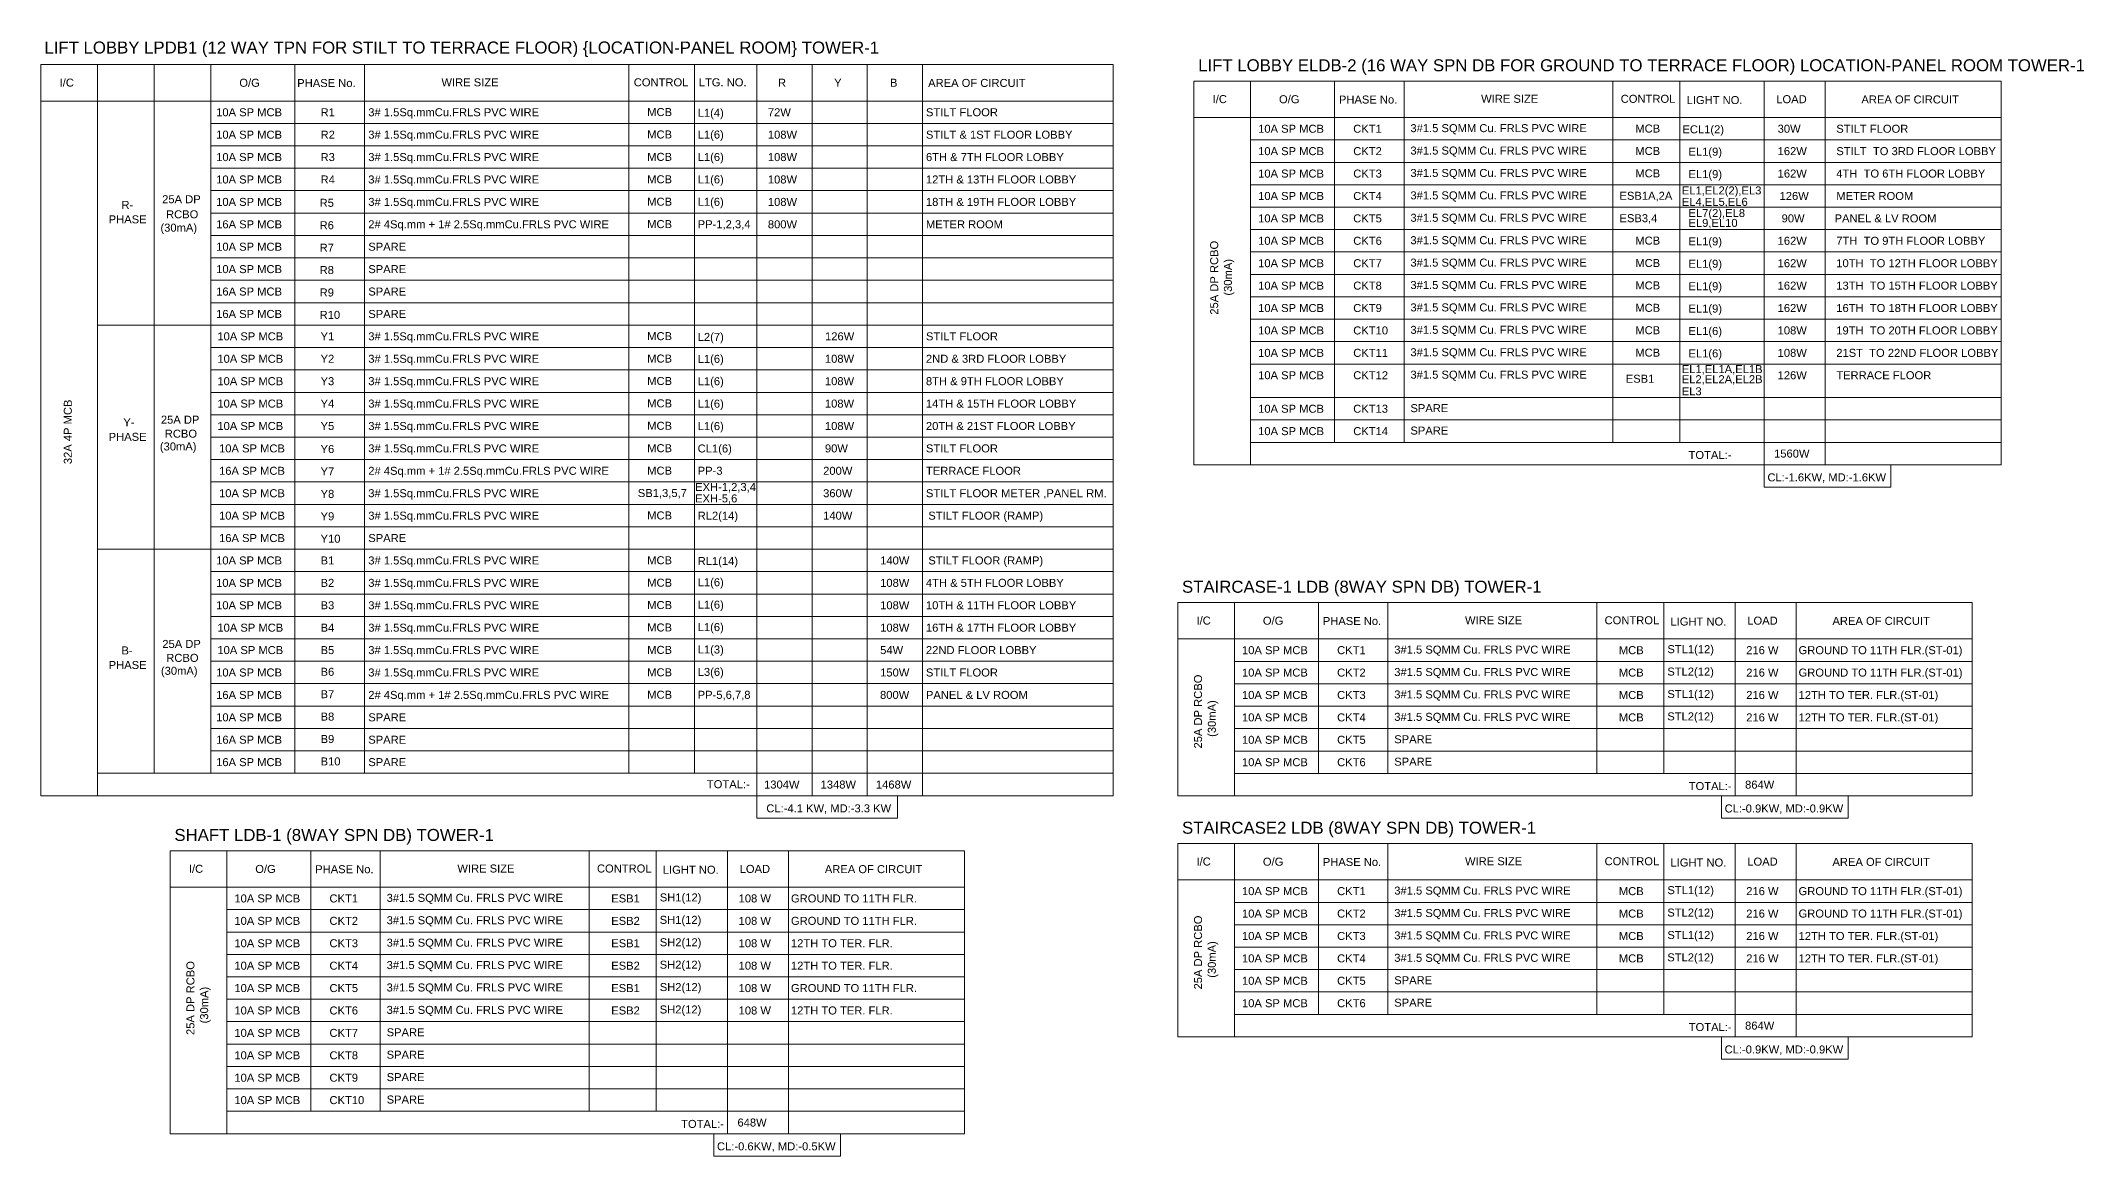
# Model space of a CAD drawing. Header units: millimetres. Extents: x -33759 to 17314, y -21328 to 43244.
# Drawn here: x -33759 to 17314, y 15375 to 43244 of the extents above; entities that cross this region are included whole.
import ezdxf

# ---------------------------------------------------------------- set-up
doc = ezdxf.new("R2010")
doc.units = ezdxf.units.MM
doc.header["$MEASUREMENT"] = 0
doc.layers.add('MEP DB DETAILS', color=7, linetype='Continuous', lineweight=0)
doc.styles.add('MEP', font='arial.ttf', dxfattribs={"width": 0.8})

msp = doc.modelspace()

# ---------------------------------------------------------------- linework, layer by layer
at = {"layer": 'MEP DB DETAILS'}
for p, q in [((-33759, 42650), (-6957, 42650)), ((-33759, 24381), (-33759, 42650)), ((-32342, 24381), (-32342, 42650)), ((-30926, 42650), (-30926, 24941)), ((-29509, 24941), (-29509, 42650)), ((-27411, 24941), (-27411, 42650)), ((-25672, 24941), (-25672, 42650)), ((-19065, 24941), (-19065, 42650)), ((-17424, 24941), (-17424, 42650)), ((-15864, 24381), (-15864, 42650)), ((-14483, 24381), (-14483, 42650)), ((-13102, 24381), (-13102, 42650)), ((-11721, 24381), (-11721, 42650)), ((-6957, 24381), (-6957, 42650)), ((-4938, 32651), (-4938, 42238)), ((-4938, 42238), (15240, 42238)), ((-3522, 32651), (-3522, 42238)), ((-1424, 33211), (-1424, 42238)), ((315, 33211), (315, 42238)), ((5534, 33211), (5534, 42238)), ((7212, 33211), (7212, 42238)), ((9317, 32651), (9317, 42238)), ((10838, 32651), (10838, 42238)), ((15240, 32651), (15240, 42238)), ((-33759, 41741), (-6957, 41741)), ((-29509, 41181), (-6957, 41181)), ((-4938, 41328), (15240, 41328)), ((-29509, 40621), (-6957, 40621)), ((-3522, 40768), (15240, 40768)), ((-29509, 40061), (-6957, 40061)), ((-3522, 40208), (15240, 40208)), ((-29509, 39501), (-6957, 39501)), ((-3522, 39648), (15240, 39648)), ((-29509, 38941), (-6957, 38941)), ((-3522, 39088), (15240, 39088)), ((-29509, 38381), (-6957, 38381)), ((-3522, 38528), (15240, 38528)), ((-29509, 37821), (-6957, 37821)), ((-3522, 37968), (15240, 37968)), ((-3522, 37968), (15240, 37968)), ((-3522, 37968), (15240, 37968)), ((-3522, 37408), (15240, 37408)), ((-29509, 37261), (-6957, 37261)), ((-3522, 36848), (15240, 36848)), ((-29509, 36701), (-6957, 36701)), ((-3522, 36288), (15240, 36288)), ((-32342, 36141), (-6957, 36141)), ((-29509, 35581), (-6957, 35581)), ((-3522, 35728), (15240, 35728)), ((-29509, 35021), (-6957, 35021)), ((-3522, 35168), (15240, 35168)), ((-29509, 34461), (-6957, 34461)), ((-3522, 34331), (15240, 34331)), ((-29509, 33901), (-6957, 33901)), ((-3522, 33771), (15240, 33771)), ((-29509, 33341), (-6957, 33341)), ((-3522, 33211), (15240, 33211)), ((-29509, 32781), (-6957, 32781)), ((-29509, 32221), (-6957, 32221)), ((-4938, 32651), (15240, 32651)), ((9317, 32091), (12484, 32091)), ((-29509, 31661), (-6957, 31661)), ((-29509, 31101), (-6957, 31101)), ((-32342, 30541), (-6957, 30541)), ((-29509, 29981), (-6957, 29981)), ((-29509, 29421), (-6957, 29421)), ((-5342, 24378), (-5342, 29207)), ((-5342, 29207), (14516, 29207)), ((-3925, 24378), (-3925, 29207)), ((-1827, 24938), (-1827, 29207)), ((-88, 24938), (-88, 29207)), ((5130, 24938), (5130, 29207)), ((6808, 24938), (6808, 29207)), ((8593, 24378), (8593, 29207)), ((10114, 24378), (10114, 29207)), ((14516, 24378), (14516, 29207)), ((-29509, 28861), (-6957, 28861)), ((-29509, 28301), (-6957, 28301)), ((-5342, 28298), (14516, 28298)), ((-29509, 27741), (-6957, 27741)), ((-3925, 27738), (14516, 27738)), ((-29509, 27181), (-6957, 27181)), ((-3925, 27178), (14516, 27178)), ((-29509, 26621), (-6957, 26621)), ((-3925, 26618), (14516, 26618)), ((-29509, 26061), (-6957, 26061)), ((-3925, 26058), (14516, 26058)), ((-29509, 25501), (-6957, 25501)), ((-3925, 25498), (14516, 25498)), ((-32342, 24941), (-6957, 24941)), ((-29509, 24941), (-6957, 24941)), ((-3925, 24938), (14516, 24938)), ((-3925, 24938), (14516, 24938)), ((-3925, 24938), (14516, 24938)), ((-33759, 24381), (-6957, 24381)), ((-5342, 24378), (14516, 24378)), ((-3925, 24378), (14516, 24378)), ((-3925, 24378), (14516, 24378)), ((-15864, 23821), (-12346, 23821)), ((8247, 23818), (11414, 23818)), ((-30528, 15935), (-30528, 23004)), ((-30528, 23004), (-10670, 23004)), ((-29111, 15935), (-29111, 23004)), ((-27013, 16495), (-27013, 23004)), ((-25274, 16495), (-25274, 23004)), ((-20056, 16495), (-20056, 23004)), ((-18378, 16495), (-18378, 23004)), ((-16594, 15935), (-16594, 23004)), ((-15072, 15935), (-15072, 23004)), ((-10670, 15935), (-10670, 23004)), ((-5342, 18356), (-5342, 23185)), ((-5342, 23185), (14516, 23185)), ((-3925, 18356), (-3925, 23185)), ((-1827, 18916), (-1827, 23185)), ((-88, 18916), (-88, 23185)), ((5130, 18916), (5130, 23185)), ((6808, 18916), (6808, 23185)), ((8593, 18356), (8593, 23185)), ((10114, 18356), (10114, 23185)), ((14516, 18356), (14516, 23185)), ((-30528, 22095), (-10670, 22095)), ((-5342, 22276), (14516, 22276)), ((-29111, 21535), (-10670, 21535)), ((-3925, 21716), (14516, 21716)), ((-29111, 20975), (-10670, 20975)), ((-3925, 21156), (14516, 21156)), ((-3925, 20596), (14516, 20596)), ((-29111, 20415), (-10670, 20415)), ((-3925, 20036), (14516, 20036)), ((-29111, 19855), (-10670, 19855)), ((-3925, 19476), (14516, 19476)), ((-29111, 19295), (-10670, 19295)), ((-3925, 18916), (14516, 18916)), ((-3925, 18916), (14516, 18916)), ((-3925, 18916), (14516, 18916)), ((-29111, 18735), (-10670, 18735)), ((-29111, 18175), (-10670, 18175)), ((-5342, 18356), (14516, 18356)), ((-3925, 18356), (14516, 18356)), ((-3925, 18356), (14516, 18356)), ((-29111, 17615), (-10670, 17615)), ((8247, 17796), (11414, 17796)), ((-29111, 17055), (-10670, 17055)), ((-29111, 16495), (-10670, 16495)), ((-29111, 16495), (-10670, 16495)), ((-29111, 16495), (-10670, 16495)), ((-30528, 15935), (-10670, 15935)), ((-29111, 15935), (-10670, 15935)), ((-29111, 15935), (-10670, 15935)), ((-16939, 15375), (-13772, 15375))]:
    msp.add_line(p, q, dxfattribs=at)
for points in [[(9317, 32091), (9317, 32651)], [(12484, 32091), (12484, 32651)], [(-15864, 23821), (-15864, 24381)], [(-12346, 23821), (-12346, 24381)], [(8247, 23818), (8247, 24378)], [(11414, 23818), (11414, 24378)], [(8247, 17796), (8247, 18356)], [(11414, 17796), (11414, 18356)], [(-16939, 15375), (-16939, 15935)], [(-13772, 15375), (-13772, 15935)]]:
    msp.add_lwpolyline(points, dxfattribs=at)

# ---------------------------------------------------------------- texts
at = {"layer": 'MEP DB DETAILS', "color": 7, "style": 'MEP'}
msp.add_text('LIFT LOBBY LPDB1 (12 WAY TPN FOR STILT TO TERRACE FLOOR) {LOCATION-PANEL ROOM} TOWER-1', height=300, dxfattribs=at).set_placement((-33670, 42928))
at = {"layer": 'MEP DB DETAILS', "style": 'MEP'}
for s, height, p in [('LIFT LOBBY ELDB-2 (16 WAY SPN DB FOR GROUND TO TERRACE FLOOR) LOCATION-PANEL ROOM TOWER-1', 300, (-4831, 42484)), ('I/C', 200, (-33290, 42101)), ('O/G', 200, (-28798, 42097)), ('PHASE No.', 200, (-27351, 42090)), ('WIRE SIZE', 200, (-23746, 42108)), ('CONTROL', 200, (-18939, 42108)), ('LTG. NO.', 200, (-17315, 42108)), ('R', 200, (-15334, 42098)), ('Y', 200, (-13930, 42098)), ('B', 200, (-12535, 42098)), ('AREA OF CIRCUIT', 200, (-11581, 42093)), ('I/C', 200, (-4469, 41689)), ('O/G', 200, (-2810, 41685)), ('PHASE No.', 200, (-1313, 41678)), ('WIRE SIZE', 200, (2242, 41696)), ('CONTROL', 200, (5731, 41696)), ('LOAD', 200, (9619, 41686)), ('AREA OF CIRCUIT', 200, (11747, 41680)), ('LIGHT NO.', 200, (7378, 41665)), ('TOTAL:-', 200, (7427, 32796)), ('CL:-1.6KW, MD:-1.6KW ', 200, (9398, 32236)), ('STAIRCASE-1 LDB (8WAY SPN DB) TOWER-1 ', 300, (-5235, 29453)), ('I/C', 200, (-4873, 28658)), ('O/G', 200, (-3214, 28654)), ('PHASE No.', 200, (-1716, 28647)), ('WIRE SIZE', 200, (1839, 28665)), ('CONTROL', 200, (5327, 28665)), ('LIGHT NO.', 200, (6974, 28634)), ('LOAD', 200, (8894, 28656)), ('AREA OF CIRCUIT', 200, (11023, 28650)), ('TOTAL:-', 200, (-17111, 24569)), ('TOTAL:-', 200, (7431, 24522)), ('CL:-4.1 KW, MD:-3.3 KW ', 200, (-15626, 23965)), ('CL:-0.9KW, MD:-0.9KW ', 200, (8327, 23962)), ('SHAFT LDB-1 (8WAY SPN DB) TOWER-1 ', 300, (-30421, 23250)), ('STAIRCASE2 LDB (8WAY SPN DB) TOWER-1 ', 300, (-5235, 23431)), ('I/C', 200, (-30059, 22455)), ('O/G', 200, (-28400, 22451)), ('PHASE No.', 200, (-26902, 22444)), ('WIRE SIZE', 200, (-23348, 22462)), ('CONTROL', 200, (-19859, 22462)), ('LIGHT NO.', 200, (-18212, 22431)), ('LOAD', 200, (-16292, 22452)), ('AREA OF CIRCUIT', 200, (-14163, 22446)), ('I/C', 200, (-4873, 22636)), ('O/G', 200, (-3214, 22632)), ('PHASE No.', 200, (-1716, 22625)), ('WIRE SIZE', 200, (1839, 22643)), ('CONTROL', 200, (5327, 22643)), ('LIGHT NO.', 200, (6974, 22612)), ('LOAD', 200, (8894, 22634)), ('AREA OF CIRCUIT', 200, (11023, 22628)), ('TOTAL:-', 200, (7431, 18500)), ('CL:-0.9KW, MD:-0.9KW ', 200, (8327, 17940)), ('TOTAL:-', 200, (-17755, 16079)), ('CL:-0.6KW, MD:-0.5KW ', 200, (-16859, 15519))]:
    msp.add_text(s, height=height, dxfattribs=at).set_placement(p)
at = {"layer": 'MEP DB DETAILS', "color": 1, "style": 'MEP'}
for s, p in [('10A SP MCB', (-29377, 41360)), ('R1', (-26767, 41360)), ('3# 1.5Sq.mmCu.FRLS PVC WIRE ', (-25575, 41360)), ('MCB', (-18603, 41365)), ('L1(4)', (-17341, 41346)), ('72W', (-15587, 41360)), ('STILT FLOOR', (-11636, 41360)), ('10A SP MCB', (-29377, 40800)), ('R2', (-26767, 40800)), ('3# 1.5Sq.mmCu.FRLS PVC WIRE ', (-25575, 40800)), ('MCB', (-18603, 40805)), ('L1(6)', (-17341, 40802)), ('108W', (-15587, 40800)), ('STILT & 1ST FLOOR LOBBY', (-11636, 40800)), ('10A SP MCB', (-3332, 40948)), ('CKT1', (-955, 40948)), ('3#1.5 SQMM Cu. FRLS PVC WIRE', (474, 40963)), ('MCB', (6096, 40953)), ('ECL1(2)', (7273, 40934)), ('30W', (9653, 40948)), ('STILT FLOOR', (11119, 40948)), ('10A SP MCB', (-29377, 40240)), ('R3', (-26767, 40240)), ('3# 1.5Sq.mmCu.FRLS PVC WIRE ', (-25575, 40240)), ('MCB', (-18603, 40245)), ('L1(6)', (-17341, 40242)), ('108W', (-15587, 40240)), ('6TH & 7TH FLOOR LOBBY', (-11636, 40240)), ('10A SP MCB', (-3332, 40388)), ('CKT2', (-955, 40388)), ('3#1.5 SQMM Cu. FRLS PVC WIRE', (474, 40403)), ('MCB', (6096, 40393)), ('EL1(9)', (7425, 40374)), ('162W', (9653, 40388)), ('STILT  TO 3RD FLOOR LOBBY', (11119, 40388)), ('10A SP MCB', (-29377, 39680)), ('R4', (-26767, 39680)), ('3# 1.5Sq.mmCu.FRLS PVC WIRE ', (-25575, 39680)), ('MCB', (-18603, 39685)), ('L1(6)', (-17341, 39682)), ('108W', (-15587, 39680)), ('12TH & 13TH FLOOR LOBBY', (-11636, 39680)), ('10A SP MCB', (-3332, 39828)), ('CKT3', (-955, 39828)), ('3#1.5 SQMM Cu. FRLS PVC WIRE', (474, 39843)), ('MCB', (6096, 39833)), ('EL1(9)', (7425, 39814)), ('162W', (9653, 39828)), ('4TH  TO 6TH FLOOR LOBBY', (11119, 39828)), ('25A DP', (-30727, 39187)), ('MCB', (-18603, 39125)), ('L1(6)', (-17341, 39122)), ('10A SP MCB', (-3332, 39268)), ('CKT4', (-955, 39268)), ('3#1.5 SQMM Cu. FRLS PVC WIRE', (474, 39283)), ('ESB1A,2A', (5700, 39273)), ('EL1,EL2(2),EL3 ', (7259, 39407)), ('126W', (9701, 39268)), ('METER ROOM', (11119, 39268)), ('PHASE', (-32064, 38684)), ('R-', (-31745, 39046)), ('RCBO', (-30630, 38810)), ('10A SP MCB', (-29377, 39120)), ('R5', (-26791, 39097)), ('3# 1.5Sq.mmCu.FRLS PVC WIRE ', (-25575, 39120)), ('108W', (-15587, 39120)), ('18TH & 19TH FLOOR LOBBY', (-11636, 39120)), ('10A SP MCB', (-3332, 38708)), ('CKT5', (-955, 38708)), ('3#1.5 SQMM Cu. FRLS PVC WIRE', (474, 38723)), ('ESB3,4', (5700, 38713)), ('EL4,EL5,EL6', (7259, 39121)), ('EL7(2),EL8 ', (7425, 38842)), ('90W', (9752, 38708)), ('PANEL & LV ROOM', (11077, 38708)), ('(30mA)', (-30770, 38476)), ('16A SP MCB', (-29377, 38560)), ('R6', (-26791, 38537)), ('2# 4Sq.mm + 1# 2.5Sq.mmCu.FRLS PVC WIRE ', (-25575, 38560)), ('MCB', (-18603, 38565)), ('PP-1,2,3,4', (-17341, 38562)), ('800W', (-15587, 38560)), ('METER ROOM', (-11636, 38560)), ('10A SP MCB', (-3332, 38148)), ('CKT6', (-955, 38148)), ('3#1.5 SQMM Cu. FRLS PVC WIRE', (474, 38163)), ('MCB', (6096, 38153)), ('EL9,EL10', (7425, 38595)), ('EL1(9)', (7425, 38134)), ('162W', (9653, 38148)), ('7TH  TO 9TH FLOOR LOBBY', (11119, 38148)), ('10A SP MCB', (-29377, 38000)), ('R7', (-26791, 37977)), ('SPARE', (-25575, 38000)), ('3#1.5 SQMM Cu. FRLS PVC WIRE', (474, 37603)), ('MCB', (6096, 37593)), ('10A SP MCB', (-29377, 37440)), ('R8', (-26791, 37417)), ('SPARE', (-25575, 37440)), ('10A SP MCB', (-3332, 37588)), ('CKT7', (-955, 37588)), ('EL1(9)', (7425, 37574)), ('162W', (9653, 37588)), ('10TH  TO 12TH FLOOR LOBBY', (11119, 37588)), ('16A SP MCB', (-29377, 36880)), ('R9', (-26791, 36857)), ('SPARE', (-25575, 36880)), ('10A SP MCB', (-3332, 37028)), ('CKT8', (-955, 37028)), ('3#1.5 SQMM Cu. FRLS PVC WIRE', (474, 37043)), ('MCB', (6096, 37033)), ('EL1(9)', (7425, 37014)), ('162W', (9653, 37028)), ('13TH  TO 15TH FLOOR LOBBY', (11119, 37028)), ('16A SP MCB', (-29377, 36320)), ('R10', (-26791, 36297)), ('SPARE', (-25575, 36320)), ('10A SP MCB', (-3332, 36468)), ('CKT9', (-955, 36468)), ('3#1.5 SQMM Cu. FRLS PVC WIRE', (474, 36483)), ('MCB', (6096, 36473)), ('EL1(9)', (7425, 36454)), ('162W', (9653, 36468)), ('16TH  TO 18TH FLOOR LOBBY', (11119, 36468)), ('10A SP MCB', (-3332, 35908)), ('CKT10', (-955, 35908)), ('3#1.5 SQMM Cu. FRLS PVC WIRE', (474, 35923)), ('MCB', (6096, 35913)), ('EL1(6)', (7425, 35894)), ('108W', (9653, 35908)), ('19TH  TO 20TH FLOOR LOBBY', (11119, 35908)), ('10A SP MCB', (-3332, 35348)), ('CKT11', (-955, 35348)), ('3#1.5 SQMM Cu. FRLS PVC WIRE', (474, 35363)), ('MCB', (6096, 35353)), ('EL1(6)', (7425, 35334)), ('108W', (9653, 35348)), ('21ST  TO 22ND FLOOR LOBBY', (11119, 35348)), ('10A SP MCB', (-3332, 34788)), ('CKT12', (-955, 34788)), ('3#1.5 SQMM Cu. FRLS PVC WIRE', (474, 34803)), ('ESB1', (5857, 34701)), ('EL1,EL1A,EL1B', (7257, 34941)), ('EL2,EL2A,EL2B', (7257, 34689)), ('126W', (9653, 34788)), ('TERRACE FLOOR', (11119, 34788)), ('EL3', (7257, 34387)), ('10A SP MCB', (-3332, 33951)), ('CKT13', (-955, 33951)), ('SPARE', (474, 33966)), ('10A SP MCB', (-3332, 33391)), ('CKT14', (-955, 33391)), ('SPARE', (474, 33406)), ('1560W', (9564, 32831)), ('10A SP MCB', (-3736, 27918)), ('CKT1', (-1358, 27918)), ('3#1.5 SQMM Cu. FRLS PVC WIRE', (70, 27932)), ('MCB', (5684, 27918)), ('STL1(12)', (6897, 27943)), ('216 W', (8868, 27918)), ('GROUND TO 11TH FLR.(ST-01)', (10176, 27918)), ('STL2(12)', (6895, 27383)), ('10A SP MCB', (-3736, 27358)), ('CKT2', (-1358, 27358)), ('3#1.5 SQMM Cu. FRLS PVC WIRE', (70, 27372)), ('MCB', (5684, 27358)), ('216 W', (8868, 27358)), ('GROUND TO 11TH FLR.(ST-01)', (10176, 27358)), ('10A SP MCB', (-3736, 26798)), ('CKT3', (-1358, 26798)), ('3#1.5 SQMM Cu. FRLS PVC WIRE', (70, 26812)), ('MCB', (5684, 26798)), ('STL1(12)', (6897, 26823)), ('216 W', (8868, 26798)), ('12TH TO TER. FLR.(ST-01)', (10176, 26798)), ('10A SP MCB', (-3736, 26238)), ('CKT4', (-1358, 26238)), ('3#1.5 SQMM Cu. FRLS PVC WIRE', (70, 26252)), ('MCB', (5684, 26238)), ('STL2(12)', (6895, 26263)), ('216 W', (8868, 26238)), ('12TH TO TER. FLR.(ST-01)', (10176, 26238)), ('10A SP MCB', (-3736, 25678)), ('CKT5', (-1358, 25678)), ('SPARE', (70, 25692)), ('10A SP MCB', (-3736, 25118)), ('CKT6', (-1358, 25118)), ('SPARE', (70, 25132)), ('1304W', (-15682, 24560)), ('864W', (8839, 24558)), ('10A SP MCB', (-3736, 21896)), ('CKT1', (-1358, 21896)), ('3#1.5 SQMM Cu. FRLS PVC WIRE', (70, 21910)), ('MCB', (5684, 21896)), ('STL1(12)', (6897, 21921)), ('216 W', (8868, 21896)), ('GROUND TO 11TH FLR.(ST-01)', (10176, 21896)), ('10A SP MCB', (-28922, 21714)), ('CKT1', (-26545, 21714)), ('3#1.5 SQMM Cu. FRLS PVC WIRE', (-25116, 21729)), ('ESB1', (-19502, 21714)), ('SH1(12)', (-18289, 21739)), ('108 W', (-16318, 21714)), ('GROUND TO 11TH FLR.', (-15010, 21714)), ('10A SP MCB', (-3736, 21336)), ('CKT2', (-1358, 21336)), ('3#1.5 SQMM Cu. FRLS PVC WIRE', (70, 21350)), ('MCB', (5684, 21336)), ('STL2(12)', (6895, 21361)), ('216 W', (8868, 21336)), ('GROUND TO 11TH FLR.(ST-01)', (10176, 21336)), ('10A SP MCB', (-28922, 21154)), ('CKT2', (-26545, 21154)), ('3#1.5 SQMM Cu. FRLS PVC WIRE', (-25116, 21169)), ('ESB2', (-19502, 21154)), ('SH1(12)', (-18291, 21179)), ('108 W', (-16318, 21154)), ('GROUND TO 11TH FLR.', (-15010, 21154)), ('10A SP MCB', (-3736, 20776)), ('CKT3', (-1358, 20776)), ('3#1.5 SQMM Cu. FRLS PVC WIRE', (70, 20790)), ('MCB', (5684, 20776)), ('STL1(12)', (6897, 20801)), ('216 W', (8868, 20776)), ('12TH TO TER. FLR.(ST-01)', (10176, 20776)), ('10A SP MCB', (-28922, 20594)), ('CKT3', (-26545, 20594)), ('3#1.5 SQMM Cu. FRLS PVC WIRE', (-25116, 20609)), ('ESB1', (-19502, 20594)), ('SH2(12)', (-18289, 20619)), ('108 W', (-16318, 20594)), ('12TH TO TER. FLR.', (-15010, 20594)), ('3#1.5 SQMM Cu. FRLS PVC WIRE', (70, 20230)), ('STL2(12)', (6895, 20241)), ('10A SP MCB', (-28922, 20034)), ('CKT4', (-26545, 20034)), ('3#1.5 SQMM Cu. FRLS PVC WIRE', (-25116, 20049)), ('ESB2', (-19502, 20034)), ('SH2(12)', (-18291, 20059)), ('108 W', (-16318, 20034)), ('12TH TO TER. FLR.', (-15010, 20034)), ('10A SP MCB', (-3736, 20216)), ('CKT4', (-1358, 20216)), ('MCB', (5684, 20216)), ('216 W', (8868, 20216)), ('12TH TO TER. FLR.(ST-01)', (10176, 20216)), ('10A SP MCB', (-28922, 19474)), ('CKT5', (-26545, 19474)), ('3#1.5 SQMM Cu. FRLS PVC WIRE', (-25116, 19489)), ('ESB1', (-19502, 19474)), ('SH2(12)', (-18289, 19499)), ('108 W', (-16318, 19474)), ('GROUND TO 11TH FLR.', (-15010, 19474)), ('10A SP MCB', (-3736, 19656)), ('CKT5', (-1358, 19656)), ('SPARE', (70, 19670)), ('10A SP MCB', (-28922, 18914)), ('CKT6', (-26545, 18914)), ('3#1.5 SQMM Cu. FRLS PVC WIRE', (-25116, 18929)), ('ESB2', (-19502, 18914)), ('SH2(12)', (-18291, 18939)), ('108 W', (-16318, 18914)), ('12TH TO TER. FLR.', (-15010, 18914)), ('10A SP MCB', (-3736, 19096)), ('CKT6', (-1358, 19096)), ('SPARE', (70, 19110)), ('10A SP MCB', (-28922, 18354)), ('CKT7', (-26545, 18354)), ('SPARE', (-25116, 18369)), ('864W', (8839, 18536)), ('10A SP MCB', (-28922, 17794)), ('CKT8', (-26545, 17794)), ('SPARE', (-25116, 17809)), ('10A SP MCB', (-28922, 17234)), ('CKT9', (-26545, 17234)), ('SPARE', (-25116, 17249)), ('10A SP MCB', (-28922, 16674)), ('CKT10', (-26545, 16674)), ('SPARE', (-25116, 16689)), ('648W', (-16347, 16114))]:
    msp.add_text(s, height=200, dxfattribs=at).set_placement(p)
for s, p in [('25A DP RCBO', (-4331, 36401)), ('(30mA)', (-3987, 36878)), ('25A DP RCBO', (-4735, 25561)), ('(30mA)', (-4390, 25851)), ('25A DP RCBO', (-4735, 19539)), ('(30mA)', (-4390, 19830)), ('25A DP RCBO', (-29921, 18401)), ('(30mA)', (-29577, 18691))]:
    msp.add_text(s, height=200, rotation=90, dxfattribs=at).set_placement(p)
at = {"layer": 'MEP DB DETAILS', "color": 30, "style": 'MEP'}
for s, p in [('10A SP MCB', (-29347, 35760)), ('Y1', (-26767, 35760)), ('3# 1.5Sq.mmCu.FRLS PVC WIRE ', (-25575, 35760)), ('MCB', (-18603, 35765)), ('L2(7)', (-17341, 35746)), ('126W', (-14158, 35760)), ('STILT FLOOR', (-11636, 35760)), ('10A SP MCB', (-29347, 35200)), ('Y2', (-26767, 35200)), ('3# 1.5Sq.mmCu.FRLS PVC WIRE ', (-25575, 35200)), ('MCB', (-18603, 35205)), ('L1(6)', (-17341, 35198)), ('108W', (-14161, 35200)), ('2ND & 3RD FLOOR LOBBY', (-11636, 35200)), ('10A SP MCB', (-29347, 34640)), ('Y3', (-26767, 34640)), ('3# 1.5Sq.mmCu.FRLS PVC WIRE ', (-25575, 34640)), ('MCB', (-18603, 34645)), ('L1(6)', (-17341, 34638)), ('108W', (-14161, 34640)), ('8TH & 9TH FLOOR LOBBY', (-11636, 34640)), ('10A SP MCB', (-29347, 34080)), ('Y4', (-26767, 34080)), ('3# 1.5Sq.mmCu.FRLS PVC WIRE ', (-25575, 34080)), ('MCB', (-18603, 34085)), ('L1(6)', (-17341, 34078)), ('108W', (-14161, 34080)), ('14TH & 15TH FLOOR LOBBY', (-11636, 34080)), ('Y-', (-31699, 33611)), ('25A DP', (-30759, 33678)), ('10A SP MCB', (-29347, 33520)), ('Y5', (-26767, 33520)), ('3# 1.5Sq.mmCu.FRLS PVC WIRE ', (-25575, 33520)), ('MCB', (-18603, 33525)), ('L1(6)', (-17341, 33518)), ('108W', (-14161, 33520)), ('20TH & 21ST FLOOR LOBBY', (-11636, 33520)), ('PHASE', (-32064, 33249)), ('(30mA)', (-30785, 33009)), ('RCBO', (-30662, 33328)), ('10A SP MCB', (-29305, 32960)), ('Y6', (-26767, 32944)), ('3# 1.5Sq.mmCu.FRLS PVC WIRE ', (-25575, 32960)), ('MCB', (-18603, 32965)), ('CL1(6)', (-17341, 32958)), ('90W', (-14161, 32960)), ('STILT FLOOR', (-11636, 32960)), ('16A SP MCB', (-29305, 32400)), ('Y7', (-26767, 32384)), ('2# 4Sq.mm + 1# 2.5Sq.mmCu.FRLS PVC WIRE ', (-25575, 32400)), ('MCB', (-18603, 32405)), ('EXH-1,2,3,4', (-17406, 31995)), ('PP-3', (-17341, 32402)), ('200W', (-14205, 32400)), ('TERRACE FLOOR', (-11636, 32400)), ('10A SP MCB', (-29305, 31840)), ('Y8', (-26767, 31824)), ('3# 1.5Sq.mmCu.FRLS PVC WIRE ', (-25575, 31840)), ('SB1,3,5,7', (-18838, 31845)), ('EXH-5,6', (-17406, 31710)), ('360W', (-14205, 31840)), ('STILT FLOOR METER ,PANEL RM.', (-11636, 31840)), ('10A SP MCB', (-29305, 31280)), ('Y9', (-26767, 31264)), ('3# 1.5Sq.mmCu.FRLS PVC WIRE ', (-25575, 31280)), ('MCB', (-18603, 31285)), ('RL2(14)', (-17341, 31278)), ('140W', (-14205, 31280)), ('STILT FLOOR (RAMP)', (-11577, 31280)), ('16A SP MCB', (-29305, 30720)), ('Y10', (-26767, 30704)), ('SPARE', (-25575, 30720)), ('1348W', (-14269, 24560))]:
    msp.add_text(s, height=200, dxfattribs=at).set_placement(p)
at = {"layer": 'MEP DB DETAILS', "style": 'MEP'}
msp.add_text('32A 4P MCB', height=200, rotation=90, dxfattribs=at).set_placement((-32986, 32666))
at = {"layer": 'MEP DB DETAILS', "color": 5, "style": 'MEP'}
for s, p in [('10A SP MCB', (-29378, 30160)), ('B1', (-26767, 30160)), ('3# 1.5Sq.mmCu.FRLS PVC WIRE ', (-25575, 30160)), ('MCB', (-18603, 30165)), ('RL1(14)', (-17341, 30146)), ('140W', (-12780, 30160)), ('STILT FLOOR (RAMP)', (-11577, 30160)), ('10A SP MCB', (-29378, 29600)), ('B2', (-26767, 29600)), ('3# 1.5Sq.mmCu.FRLS PVC WIRE ', (-25575, 29600)), ('MCB', (-18603, 29605)), ('L1(6)', (-17341, 29615)), ('108W', (-12780, 29600)), ('4TH & 5TH FLOOR LOBBY', (-11636, 29600)), ('10A SP MCB', (-29378, 29040)), ('B3', (-26767, 29040)), ('3# 1.5Sq.mmCu.FRLS PVC WIRE ', (-25575, 29040)), ('MCB', (-18603, 29045)), ('L1(6)', (-17341, 29055)), ('108W', (-12780, 29040)), ('10TH & 11TH FLOOR LOBBY', (-11636, 29040)), ('10A SP MCB', (-29347, 28480)), ('B4', (-26767, 28480)), ('3# 1.5Sq.mmCu.FRLS PVC WIRE ', (-25575, 28480)), ('MCB', (-18603, 28485)), ('L1(6)', (-17341, 28495)), ('108W', (-12780, 28480)), ('16TH & 17TH FLOOR LOBBY', (-11636, 28480)), ('B-', (-31744, 27911)), ('25A DP', (-30723, 28074)), ('10A SP MCB', (-29347, 27920)), ('B5', (-26767, 27920)), ('3# 1.5Sq.mmCu.FRLS PVC WIRE ', (-25575, 27920)), ('MCB', (-18603, 27925)), ('L1(3)', (-17341, 27935)), ('54W', (-12780, 27920)), ('22ND FLOOR LOBBY', (-11636, 27920)), ('PHASE', (-32064, 27548)), ('(30mA)', (-30758, 27402)), ('RCBO', (-30624, 27726)), ('B6', (-26767, 27378)), ('L3(6)', (-17341, 27375)), ('10A SP MCB', (-29377, 27360)), ('3# 1.5Sq.mmCu.FRLS PVC WIRE ', (-25575, 27360)), ('MCB', (-18603, 27365)), ('150W', (-12780, 27360)), ('STILT FLOOR', (-11636, 27360)), ('16A SP MCB', (-29377, 26800)), ('B7', (-26767, 26818)), ('2# 4Sq.mm + 1# 2.5Sq.mmCu.FRLS PVC WIRE ', (-25575, 26800)), ('MCB', (-18603, 26805)), ('PP-5,6,7,8', (-17341, 26802)), ('800W', (-12783, 26800)), ('PANEL & LV ROOM', (-11636, 26800)), ('10A SP MCB', (-29377, 26240)), ('B8', (-26767, 26258)), ('SPARE', (-25575, 26240)), ('16A SP MCB', (-29377, 25680)), ('B9', (-26767, 25698)), ('SPARE', (-25575, 25680)), ('16A SP MCB', (-29377, 25120)), ('B10', (-26767, 25138)), ('SPARE', (-25575, 25120)), ('1468W', (-12886, 24560))]:
    msp.add_text(s, height=200, dxfattribs=at).set_placement(p)

doc.saveas('drawing.dxf')
